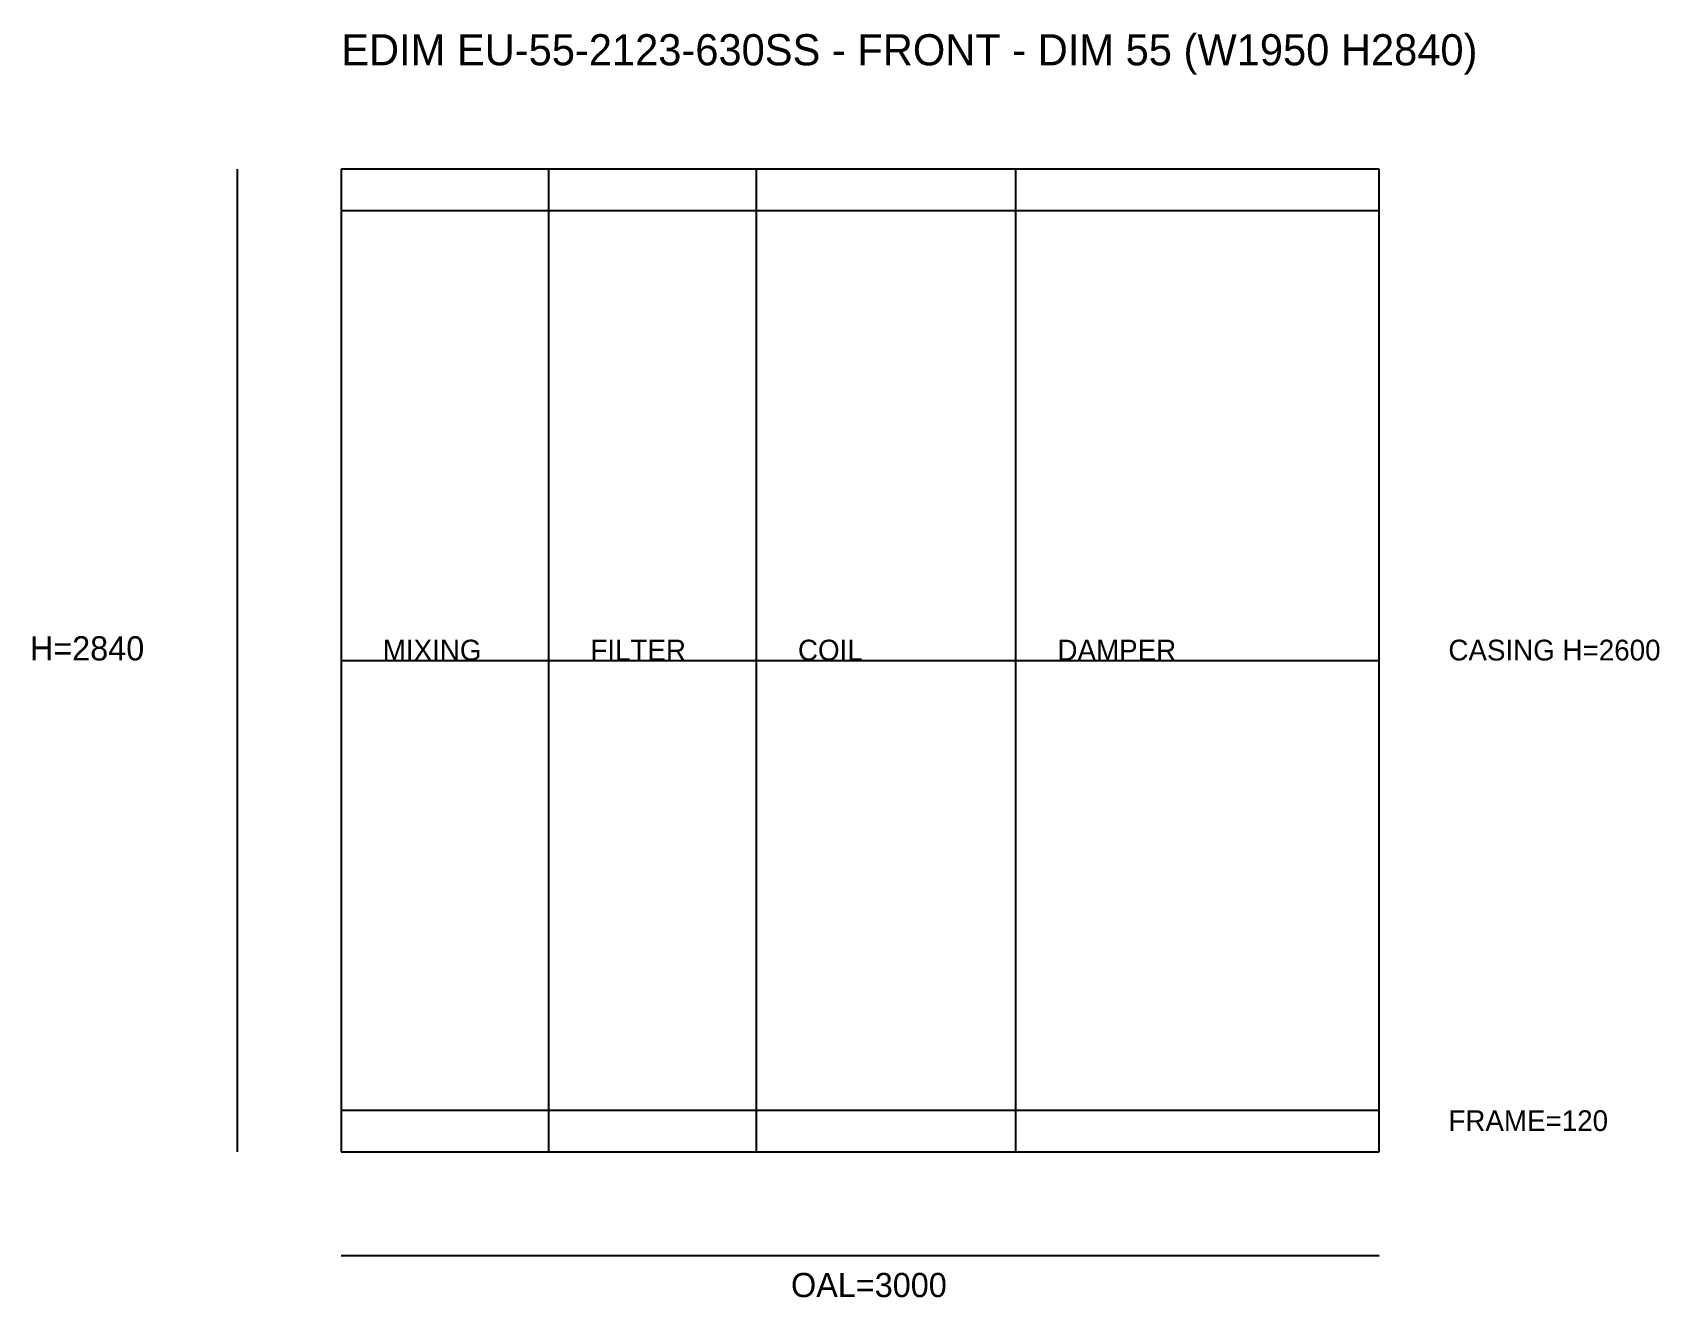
# Model space of a CAD drawing. Header units: millimetres. Extents: x -892 to 3810, y -421 to 3235.
import ezdxf

# ---------------------------------------------------------------- set-up
doc = ezdxf.new("R2010")
doc.units = ezdxf.units.MM
for name, color, linetype in [('DIM', 1, 'CONTINUOUS'), ('OUTLINE', 7, 'CONTINUOUS'), ('SECTION', 3, 'CONTINUOUS'), ('TEXT', 5, 'CONTINUOUS')]:
    doc.layers.add(name, color=color, linetype=linetype)

msp = doc.modelspace()

# ---------------------------------------------------------------- linework, layer by layer
at = {"layer": 'DIM'}
for p, q in [((-300, 0), (-300, 2840)), ((0, 1420), (3000, 1420)), ((0, -300), (3000, -300))]:
    msp.add_line(p, q, dxfattribs=at)
at = {"layer": 'OUTLINE'}
for p, q in [((3000, 2840), (0, 2840)), ((0, 2840), (0, 0)), ((3000, 0), (3000, 2840)), ((0, 2720), (3000, 2720)), ((0, 120), (3000, 120)), ((0, 0), (3000, 0))]:
    msp.add_line(p, q, dxfattribs=at)
at = {"layer": 'SECTION'}
for p, q in [((600, 0), (600, 2840)), ((1200, 0), (1200, 2840)), ((1950, 0), (1950, 2840))]:
    msp.add_line(p, q, dxfattribs=at)

# ---------------------------------------------------------------- texts
at = {"layer": 'DIM'}
for s, p in [('CASING H=2600', (3200, 1420)), ('FRAME=120', (3200, 60))]:
    msp.add_text(s, height=60, dxfattribs=at).set_placement(p)
at = {"layer": 'TEXT'}
for s, height, p in [('EDIM EU-55-2123-630SS - FRONT - DIM 55 (W1950 H2840)', 90, (0, 3140)), ('H=2840', 70, (-900, 1420)), ('MIXING', 60, (120, 1420)), ('FILTER', 60, (720, 1420)), ('COIL', 60, (1320, 1420)), ('DAMPER', 60, (2070, 1420)), ('OAL=3000', 70, (1300, -420))]:
    msp.add_text(s, height=height, dxfattribs=at).set_placement(p)

doc.saveas('drawing.dxf')
